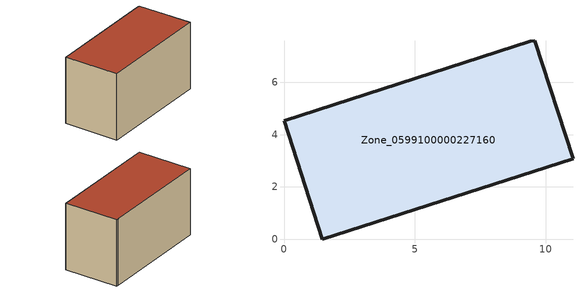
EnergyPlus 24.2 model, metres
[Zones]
Zone_0599100000227160
 floor ground (C_G): 0,4.54 9.41,7.58 9.58,7.59 11.04,3.08 1.47,0 z3.81
 wall outside (C_F): 9.41,7.58 0,4.54 1.47,0 11.04,3.08 9.58,7.59 9.41,7.58 z3.81:9.63
 roof outside (C_R): 9.58,7.59 9.41,7.58 0,4.54 1.47,0 11.04,3.08 z9.63
[BUILDING]
Pand.0599100000227160: North Axis=0; Terrain=City; Loads Convergence Tolerance Value=0.04; Temperature Convergence Tolerance Value=0.4; Solar Distribution=FullExterior; Maximum Number of Warmup Days=25; Minimum Number of Warmup Days=1
[Site:Location]
Rotterdam.The.Hague.AP_ZH_NLD Design_Conditions: Latitude=51.96; Longitude=4.45; Time Zone=1; Elevation=-4.5
[SITE:GROUNDTEMPERATURE:BUILDINGSURFACE]
18, 18, 18, 18, 18, 18, 18, 18, 18, 18, 18, 18
[MATERIAL] Thermal Absorptance=0.9; Solar Absorptance=0.7; Visible Absorptance=0.7
Name | Roughness | Thickness | Conductivity | Density | Specific Heat
G.TC.1946-1964 | MediumSmooth | 0.15 | 1 | 540 | 1210
F.TC.1946-1964 | Rough | 0.3 | 0.857143 | 1920 | 840
R.TC.1946-1964 | MediumRough | 0.2 | 0.235294 | 1500 | 1000
[CONSTRUCTION]
C_G: G.TC.1946-1964
C_F: F.TC.1946-1964
C_R: R.TC.1946-1964
[ZONE]
Zone_0599100000227160: Type=1; Multiplier=1; Ceiling Height=Autocalculate; Volume=Autocalculate; Floor Area=autocalculate; Part of Total Floor Area=Yes
[ZONEINFILTRATION:DESIGNFLOWRATE]
Infil_Zone_0599100000227160: Zone or ZoneList or Space or SpaceList=Zone_0599100000227160; Schedule=AlwaysOn; Design Flow Rate Calculation Method=Flow/Area; Flow Rate per Floor Area=0.003; Constant Term Coefficient=1; Temperature Term Coefficient=0; Velocity Term Coefficient=0; Velocity Squared Term Coefficient=0
[HVACTEMPLATE:ZONE:IDEALLOADSAIRSYSTEM]
Zone_0599100000227160: Maximum Heating Supply Air Temperature=50; Minimum Cooling Supply Air Temperature=13; Maximum Heating Supply Air Humidity Ratio=0.0156; Minimum Cooling Supply Air Humidity Ratio=0.0077; Heating Limit=NoLimit; Cooling Limit=NoLimit; Dehumidification Control Type=ConstantSensibleHeatRatio; Cooling Sensible Heat Ratio=0.7; Dehumidification Setpoint=60; Humidification Control Type=None; Humidification Setpoint=30; Outdoor Air Method=None; Outdoor Air Flow Rate per Person=0.00944; Outdoor Air Flow Rate per Zone Floor Area=0; Outdoor Air Flow Rate per Zone=0; Demand Controlled Ventilation Type=None; Outdoor Air Economizer Type=NoEconomizer; Heat Recovery Type=None; Sensible Heat Recovery Effectiveness=0.7; Latent Heat Recovery Effectiveness=0.65
[ZONECONTROL:THERMOSTAT]
ThermostatControl_Zone_0599100000227160: Zone or ZoneList=Zone_0599100000227160; Control Type Schedule=DualSetpointControlType; Control 1=Thermostat_Zone_0599100000227160; Temperature Difference Between Cutout And Setpoint=0
[THERMOSTATSETPOINT:DUALSETPOINT]
Thermostat_Zone_0599100000227160: Heating Setpoint Temperature Schedule=HeatingSetpoint_Zone_0599100000227160; Cooling Setpoint Temperature Schedule=CoolingSetpoint_Zone_0599100000227160
[SCHEDULE:COMPACT]
HeatingSetpoint_Zone_0599100000227160: Through: 12/31, For: AllDays, Until: 24:00, 21
CoolingSetpoint_Zone_0599100000227160: Through: 12/31, For: AllDays, Until: 24:00, 24
DualSetpointControlType: Through: 12/31, For: AllDays, Until: 24:00, 4
AlwaysOn: Through: 12/31, For: AllDays, Until: 24:00, 1
